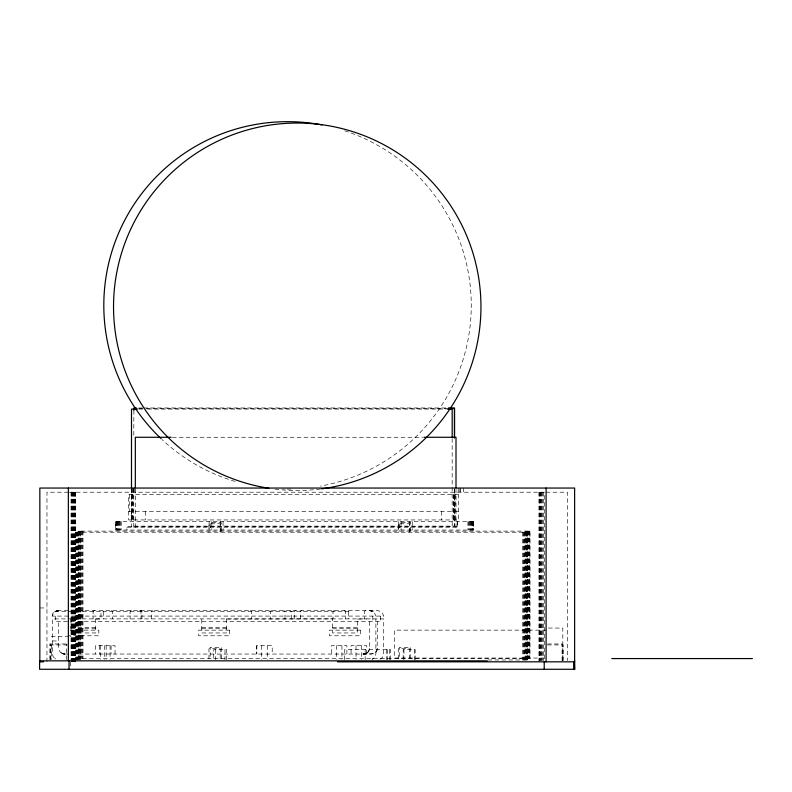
<?xml version="1.0" encoding="UTF-8"?>
<svg xmlns="http://www.w3.org/2000/svg" width="792" height="792" viewBox="0 0 792 792"><rect width="100%" height="100%" fill="white"/><g stroke="black" fill="none" stroke-linecap="round" stroke-linejoin="round"><path stroke-width="0.59" stroke-dasharray="3.96 2.97" d="M49.837 659.637L49.837 643.965L67.409 643.965M50.648 659.637L50.648 643.965M66.587 659.637L66.587 643.965M141.966 618.899L141.966 611.582L140.728 610.464L141.966 611.582M151.242 618.899L151.242 611.582L152.48 610.464M300.564 618.899L300.574 611.582L301.811 610.464M562.102 660.845L562.102 643.965M562.271 660.845L562.271 643.965L546.678 643.965M285.001 618.899L285.011 611.582L283.774 610.464M291.288 618.899L291.298 611.582L290.06 610.464M294.268 618.899L294.287 611.582L295.525 610.464M369.696 621.71L369.577 649.529L367.429 652.786L363.508 654.063L373.161 653.816L375.745 652.41L377.081 650.588L377.556 621.71M52.411 616.087C50.718 610.84 63.023 609.791 56.282 610.889C62.281 611.236 54.866 607.642 52.411 616.087L383.744 616.087L381.932 612.107L377.556 610.464L57.994 610.483L54.836 611.622M368.29 652.004L369.696 648.43M377.556 648.43L375.745 652.41L371.369 654.063L64.182 654.034L60.41 652.41L58.657 649.173L58.598 621.71M369.488 649.886L369.646 649.173M57.796 610.503L56.628 610.889L58.598 610.464L56.282 610.889L58.024 610.483M64.33 653.628L64.786 654.063L62.429 653.628L64.786 654.063M370.161 610.889L369.696 610.464L371.2 610.889M364.696 653.954L364.043 654.034L365.835 653.628L363.686 654.034L365.864 653.628L363.508 654.063L365.835 653.628L364.31 654.014M369.874 610.701L371.012 610.889L369.933 610.563M58.143 610.889L57.281 610.889M57.915 610.889L58.212 610.483M368.864 651.252L366.597 653.311L363.627 653.954M94.337 610.464L93.1 611.582L93.1 618.899M54.886 611.582L100.98 611.582L102.218 610.464L103.406 611.582L348.718 611.582L349.955 610.464M131.314 610.464L130.076 611.582L130.076 618.899M271.517 610.464L270.28 611.582L270.28 618.899M334.234 610.464L332.996 611.582L332.996 618.899M373.468 658.528L372.062 659.261L374.606 657.489L375.883 654.063L375.883 618.899M64.786 653.865L62.816 653.628M369.696 610.652L372.052 610.889L370.082 610.483M364.627 653.628L364.072 653.954M367.429 652.786L366.429 653.4M56.767 610.889L58.598 610.652M365.27 653.816L363.795 654.034L365.013 653.628M367.27 652.895L365.874 653.628M364.825 653.628L364.181 653.954M365.003 653.816L365.478 653.628L364.36 653.954L365.597 653.628M57.093 610.889L58.311 610.483M56.925 610.889L57.836 610.563M379.922 659.261L382.467 657.489L383.694 654.796L383.744 618.899L52.411 618.899L52.411 654.063L53.242 656.875L56.232 659.261L54.836 658.528M56.509 610.889L57.45 610.563L56.836 610.701M56.41 610.889L57.45 610.563M56.628 610.889L57.598 610.563L56.242 610.889L56.994 610.652M365.676 610.464L364.439 611.473L364.439 618.899M95.733 619.047L100.98 618.899L100.98 611.582M357.321 619.047L366.597 618.899M226.522 619.047L332.561 618.899L332.561 632.966L357.321 632.966L357.321 618.899M138.798 407.969L142.501 407.969M143.738 407.969L445.906 407.969M138.709 408.523L144.877 408.523M146.104 408.523L447.054 408.523M138.897 409.088L142.6 409.088M147.53 409.088L446.005 409.088M172.329 437.273L422.7 437.273M68.359 492.208L46.966 492.208L46.966 661.825M69.33 492.208L544.262 492.208L544.262 660.597M546.104 492.208L567.498 492.208L567.498 660.597M128.611 511.513L458.429 511.513M133.868 526.116L454.539 526.116L454.539 489.189M457.509 526.67L126.898 526.67L126.898 530.046M126.898 527.234L457.509 527.234L457.509 521.601M75.616 532.214L527.502 532.214L527.452 659.974M39.838 607.959L46.966 607.959M70.973 627.333L95.733 627.333M201.772 627.333L226.522 627.333M332.561 627.333L357.321 627.333M548.391 628.066L562.805 628.066L562.805 660.617M70.973 628.739L95.733 628.739M201.772 628.739L226.522 628.739M332.561 628.739L357.321 628.739M70.26 630.155L98.822 630.155L98.822 635.778L67.884 635.778M546.46 630.135L394.565 630.135L394.565 658.033L543.995 658.033M51.252 636.422L67.864 636.422M70.161 636.422L71.201 636.422M52.411 640.976L58.598 640.976M67.498 644.945L50.906 644.945L50.906 659.409M547.49 644.945L563.241 644.945L563.241 660.617M256.757 645.619L256.776 654.063L256.757 645.619L272.21 645.619L272.23 654.063M529.996 658.568L78.121 658.568L78.121 531.115L529.996 531.115L529.947 658.568M487.991 659.974L527.502 659.974M344.075 610.464L345.312 611.473L345.312 618.899M371.963 610.889L370.23 610.483L374.072 612.107L375.883 616.087M63.984 654.014L61.024 652.895M371.012 610.889C368.914 610.286 372.488 611.147 370.765 610.563L371.785 610.889M63.023 653.816L63.608 653.954M370.894 610.563L371.458 610.701M371.191 610.701L370.626 610.563L373.468 611.622M371.418 610.701L370.547 610.563L371.527 610.889M63.112 653.628L64.023 653.954L63.469 653.628M63.291 653.628L64.499 654.034L64.103 653.628M370.26 610.563L370.814 610.889M250.47 610.464L251.708 611.582L251.708 618.899M139.729 610.464L140.966 611.582L140.966 618.899M111.434 610.464L112.672 611.582L112.672 618.899M115.038 654.063L115.018 645.619L95.634 645.619L95.654 654.063M111.088 645.619L111.108 654.063M99.564 645.619L99.584 654.063M543.381 492.208L543.381 660.597M542.54 492.208L542.54 660.597M541.768 492.208L541.768 660.597M541.065 492.208L541.065 660.597M540.451 492.208L540.451 660.597M539.936 492.208L539.936 660.597M539.52 492.208L539.52 660.597M539.223 492.208L539.223 660.597M538.976 492.208L538.976 661.825M529.808 531.115L529.808 658.568M529.571 531.115L529.571 658.568M529.244 531.115L529.244 658.568M528.838 531.115L528.838 658.568M528.353 531.115L528.353 658.568M527.799 531.115L527.799 658.568M527.304 532.214L527.304 659.974M527.185 531.115L527.185 658.568M527.066 532.214L527.066 659.974M526.739 532.214L526.739 659.974M526.522 531.115L526.522 658.568M526.333 532.214L526.333 659.974M525.829 531.115L525.848 659.974M525.294 532.214L525.294 659.974M525.106 531.115L525.106 658.568M524.68 532.214L524.68 659.974M524.027 532.214L524.027 659.974M523.324 532.214L523.324 659.974M522.601 532.214L522.601 659.974M473.349 521.601L473.349 530.046M473.121 521.601L473.121 530.046M472.794 521.601L472.794 530.046M472.378 521.601L472.378 530.046M471.893 521.601L471.893 530.046M471.339 521.601L471.339 530.046M470.735 521.601L470.735 530.046M470.072 521.601L470.072 530.046M469.379 521.601L469.379 530.046M468.656 521.601L468.656 530.046M467.923 521.601L467.923 530.046M463.459 488.05L463.459 492.208M460.558 488.05L460.558 492.208M459.845 488.05L459.845 492.208M458.202 488.05L458.202 492.208M457.212 521.601L457.212 527.234M456.004 489.03L456.004 527.234M455.618 494.634L455.618 519.948M454.45 488.515L454.45 526.67M454.113 494.634L454.113 519.948M453.826 494.634L453.826 519.948M453.668 494.634L453.668 519.948M452.173 438.62L452.173 527.234M441.55 511.513L441.55 519.948M415.186 659.716L415.186 649.598L403.178 649.598L403.178 659.716M414.424 649.598L414.424 659.716M412.256 521.601L412.256 530.046M410.721 531.115L410.721 522.68L399.465 522.68L399.465 531.115M410.721 658.568L410.721 647.321L399.465 647.321L399.465 658.568M409.84 521.601L409.84 530.046M409.523 532.214L409.523 523.769L398.277 523.769L398.277 532.214M409.523 658.845L409.523 648.717L398.277 648.717L398.277 658.845M403.94 649.598L403.94 659.716M401.079 521.601L401.079 530.046M398.594 521.601L398.594 530.046M390.486 659.716L390.486 649.598L344.47 649.598L344.47 659.716M389.476 649.598L389.476 659.716M387.674 649.598L387.674 659.716M386.664 649.598L386.664 659.716M380.645 616.087L380.645 621.71L55.509 621.71L55.509 616.087M372.794 616.087L372.794 621.71M366.518 654.063L366.518 645.619L351.064 645.619L351.064 654.063M365.171 649.598L365.171 659.716M361.578 645.619L361.578 659.687M356.024 645.619L356.024 659.687M348.718 611.582L348.718 618.899M346.876 654.063L346.876 645.619L331.422 645.619L331.422 654.063M341.936 645.619L341.936 659.687M336.372 645.619L336.372 659.687M267.27 645.619L267.27 659.687M261.707 645.619L261.707 659.687M226.69 659.716L226.69 649.598L213.731 649.598L213.731 659.716M226.522 618.899L226.522 632.966L201.772 632.966L201.772 618.899M224.987 649.598L224.987 659.716M223.057 521.601L223.057 530.046M221.404 531.115L221.404 522.68L210.157 522.68L210.157 531.115M221.404 658.568L221.404 647.312L210.157 647.312L210.157 658.568M220.334 521.601L220.334 530.046M220.206 532.214L220.206 523.769L208.959 523.769L208.959 532.214M220.206 658.845L220.206 648.727L208.959 648.727L208.959 658.845M215.434 649.598L215.434 659.716M211.801 521.601L211.801 530.046M209.128 521.601L209.128 530.046M145.49 511.513L145.49 519.948M135.323 489.03L135.323 527.234M134.254 488.05L134.254 492.208M133.868 410.424L133.779 436.828M133.779 488.515L133.779 526.67M133.541 488.05L133.541 492.208M132.987 494.634L132.987 519.948M132.828 494.634L132.828 519.948M132.729 488.05L132.729 492.208M132.026 494.634L132.026 519.948M131.898 488.05L131.898 492.208M131.739 494.634L131.739 519.948M131.492 489.08L131.492 527.234M131.422 511.513L131.422 519.948M129.314 494.634L129.314 511.513M121.225 521.601L121.225 530.046M120.493 521.601L120.493 530.046M119.77 521.601L119.77 530.046M119.067 521.601L119.067 530.046M118.414 521.601L118.414 530.046M117.8 521.601L117.8 530.046M117.246 521.601L117.246 530.046M116.761 521.601L116.761 530.046M116.355 521.601L116.355 530.046M116.028 521.601L116.028 530.046M115.79 521.601L115.79 530.046M110.078 645.619L110.078 659.687M106.148 645.619L106.148 659.687M104.514 645.619L104.514 659.687M103.406 611.582L103.406 618.899M100.594 645.619L100.594 659.687M95.733 618.899L95.733 632.966L70.973 632.966L70.973 618.899M83.011 531.115L83.011 658.568M82.289 531.115L82.289 658.568M81.586 531.115L81.586 658.568M80.933 531.115L80.933 658.568M80.507 532.214L80.507 659.974M80.319 531.115L80.319 658.568M79.764 531.115L79.784 659.974M79.279 531.115L79.279 658.568M79.091 532.214L79.091 659.974M78.873 531.115L78.873 658.568M78.547 531.115L78.547 658.568M78.428 532.214L78.428 659.974M78.17 531.115L78.309 658.568M77.814 532.214L77.814 659.974M77.26 532.214L77.26 659.974M76.775 532.214L76.775 659.974M76.369 532.214L76.369 659.974M76.042 532.214L76.042 659.974M75.804 532.214L75.804 659.974M75.557 492.208L75.557 661.825M75.487 492.208L75.487 661.825M75.23 492.208L75.23 661.825M74.854 492.208L74.943 661.825M74.537 492.208L74.537 659.37M74.339 492.208L74.339 661.825M74.012 492.208L74.012 661.825M73.706 492.208L73.706 661.825M73.399 492.208L73.399 661.825M72.973 492.208L72.973 659.37M72.696 492.208L72.696 661.825M72.141 492.208L72.141 661.825M71.924 492.208L71.924 661.825M71.24 492.208L71.24 661.825M71.092 492.208L71.092 661.825M70.429 662.053L70.429 668.082M51.421 644.945L51.421 659.409M344.708 130.799A183.704 183.704 0 0 1 320.463 486.12M291.129 489.06A183.704 183.704 0 0 1 283.694 489.05M235.095 481.447A183.704 183.704 0 0 1 161.994 439.501M320.433 489.001A183.704 183.704 0 0 1 274.913 489.1M458.429 494.634L128.611 494.634L128.611 519.948L458.429 519.948L458.429 494.634M473.497 521.601L115.642 521.601L115.642 530.046L473.497 530.046L473.497 521.601M229.621 630.155L198.673 630.155L198.673 635.778L229.621 635.778L229.621 630.155M360.409 630.155L329.472 630.155L329.472 635.778L360.409 635.778L360.409 630.155"/><path stroke-width="1.19" d="M136.333 407.969L133.868 407.969L133.868 410.424M448.381 407.969L454.539 407.969L454.539 437.501M133.779 408.523L136.244 408.523M448.282 408.523L454.45 408.523L454.45 438.055M137.66 409.088L131.492 409.088L131.492 487.852M447.242 409.088L452.173 409.088L452.173 437.392M171.092 437.273L135.323 437.273L135.323 487.793M423.938 437.273L456.004 437.273L456.004 487.793M611.751 658.568L752.4 658.568M487.308 660.845L39.6 660.845L39.6 669.28L574.873 669.28L574.616 660.845M43.659 661.825L39.838 661.825L39.838 488.05L574.626 488.05L574.626 661.825L337.481 661.825M573.665 662.053L573.665 669.28M546.104 488.05L546.104 661.825M544.223 662.053L544.223 669.28M69.033 660.845L69.033 669.28M68.359 488.05L68.359 660.597M161.093 438.659A183.704 183.704 0 0 1 321.968 124.928M268.854 488.258A183.704 183.704 0 0 1 143.847 205.672A183.704 183.704 0 0 1 452.826 209.068A183.704 183.704 0 0 1 321.651 488.842"/></g></svg>
